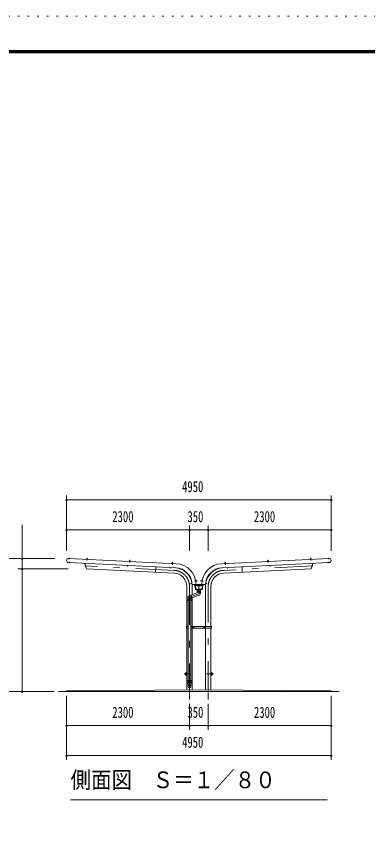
# Model space of a CAD drawing. Units: millimetres, scale not verified, with parts at other scales. Extents: x -34836 to 34836, y -16800 to 16800.
# Drawn here: x -115 to 6457, y 1535 to 16800 of the extents above; entities that cross this region are included whole.
import ezdxf
from ezdxf.enums import TextEntityAlignment as Align

# ---------------------------------------------------------------- set-up
doc = ezdxf.new("R2010")
doc.units = ezdxf.units.MM
doc.header["$LTSCALE"] = 60
doc.linetypes.add('USER3', pattern=[24, 12, -5, 2, -5])
doc.linetypes.add('USER4', pattern=[3, 0.5, -2.5])
for name, color, linetype, lineweight in [('0-2_1-08BOLD', 7, 'Continuous', 18), ('0-3_1-28CENTER', 3, 'USER3', 18), ('0-5_1-58DIM', 3, 'Continuous', 18), ('0-C_F-F1PAPER', 5, 'Continuous', 18), ('0-D_F-E_J_ADD', 5, 'USER4', 18)]:
    doc.layers.add(name, color=color, linetype=linetype, lineweight=lineweight)
doc.styles.add('ＭＳ ゴシック', font='')
doc.styles.get('ＭＳ ゴシック').set_extended_font_data('MS Gothic')

msp = doc.modelspace()

# ---------------------------------------------------------------- linework, layer by layer
at = {"layer": '0-2_1-08BOLD'}
for p, q in [((2871.74, 6487.25), (862.45, 6585.52)), ((866.21, 6662.43), (2875.5, 6564.16)), ((1204.78, 6656.61), (1204.54, 6651.49)), ((1205.49, 6665.9), (1205.06, 6657.1)), ((1211.02, 6651.17), (1211.27, 6656.29)), ((2003.83, 6617.53), (2003.58, 6612.41)), ((2004.53, 6626.82), (2004.1, 6618.02)), ((2010.07, 6612.09), (2010.31, 6617.21)), ((2802.63, 6573.33), (2802.87, 6578.45)), ((2809.36, 6578.13), (2809.11, 6573.02)), ((5733.28, 6662.43), (3724, 6564.16)), ((3727.76, 6487.25), (5737.04, 6585.52)), ((3790.13, 6578.13), (3790.39, 6573.02)), ((3796.87, 6573.33), (3796.62, 6578.45)), ((4589.43, 6612.09), (4589.18, 6617.21)), ((4594.96, 6626.82), (4595.39, 6618.02)), ((4595.66, 6617.53), (4595.91, 6612.41)), ((5394.01, 6665.9), (5388.01, 6665.6)), ((5388.47, 6651.17), (5388.22, 6656.29)), ((5394.71, 6656.61), (5394.96, 6651.49)), ((2492.2, 6505.82), (2487.34, 6406.33)), ((4107.29, 6505.82), (4112.16, 6406.33)), ((3073.94, 5890.33), (3073.94, 6140.33)), ((3168.98, 6191.62), (3150, 6188.61)), ((3175.55, 6140.33), (3175.55, 5987.84)), ((3246.43, 6178.03), (3184.09, 6177.48)), ((3244.13, 6089.47), (3234.78, 6159.47)), ((3249.91, 6246.4), (3244.85, 6245.59)), ((3245.87, 6239.18), (3250.92, 6239.98)), ((3339.41, 6241.68), (3348.11, 6240.31)), ((3348.57, 6239.98), (3353.63, 6239.18)), ((3354.64, 6245.59), (3349.58, 6246.4)), ((3353.07, 6178.03), (3415.4, 6177.48)), ((3364.72, 6159.47), (3355.37, 6089.47)), ((3361.76, 6082.17), (3372.08, 6159.47)), ((3423.95, 6140.33), (3423.95, 5387.33)), ((3430.51, 6191.62), (3449.49, 6188.61)), ((3525.55, 5387.33), (3525.55, 6140.33)), ((3290.34, 6029.63), (3115.34, 5965.93)), ((3152.24, 5920.85), (3309.16, 5977.95)), ((3355.37, 6089.47), (3244.12, 6089.47)), ((3269.75, 6082.17), (3269.75, 6055.17)), ((3272.24, 6045.05), (3272.24, 6055.17)), ((3327.25, 6055.17), (3327.25, 6045.05)), ((3073.94, 5387.33), (3073.94, 5874.33)), ((3095.64, 5890.33), (3095.64, 5874.33)), ((3097.24, 5940.09), (3097.24, 5890.33)), ((3152.24, 5917.64), (3097.24, 5917.64)), ((3097.24, 5874.33), (3097.24, 4382.93)), ((3121.7, 5890.33), (3121.7, 5874.33)), ((3127.8, 5882.33), (3121.7, 5882.33)), ((3127.8, 5874.33), (3127.8, 5890.33)), ((3152.24, 5940.09), (3152.24, 5890.33)), ((3152.25, 5874.33), (3152.25, 4382.93)), ((3153.84, 5890.33), (3153.84, 5874.33)), ((3175.55, 5890.33), (3175.55, 5929.33)), ((3175.55, 5387.33), (3175.55, 5874.33)), ((3072.35, 5374.33), (3066.24, 5374.33)), ((3072.35, 5361.33), (3072.35, 5387.33)), ((3073.94, 4382.93), (3073.94, 5361.33)), ((3175.55, 4382.93), (3175.55, 5361.33)), ((3177.15, 5361.33), (3177.15, 5387.33)), ((3207.15, 5387.33), (3207.15, 5361.33)), ((3392.35, 5387.33), (3392.35, 5361.33)), ((3422.35, 5387.33), (3422.35, 5361.33)), ((3423.95, 5361.33), (3423.95, 4201.69)), ((3525.55, 4200.92), (3525.55, 5361.33)), ((3527.15, 5361.33), (3527.15, 5387.33)), ((3527.15, 5374.33), (3533.25, 5374.33)), ((3073.94, 4366.93), (3073.94, 4200.92)), ((3095.64, 4382.93), (3095.64, 4366.93)), ((3097.24, 4366.93), (3097.24, 4341.46)), ((3121.7, 4382.93), (3121.7, 4366.93)), ((3121.7, 4374.93), (3127.8, 4374.93)), ((3127.8, 4366.93), (3127.8, 4382.93)), ((3152.24, 4366.93), (3152.24, 4341.46)), ((3153.84, 4382.93), (3153.84, 4366.93)), ((3175.55, 4201.69), (3175.55, 4366.93)), ((5924.75, 4174.33), (674.75, 4174.33))]:
    msp.add_line(p, q, dxfattribs=at)
for points in [[(1166.11, 6570.67), (1197.76, 6468.42), (1200.82, 6469.37)], [(2836.92, 6389.24), (1200.85, 6469.25), (1169.51, 6570.51)], [(1201.29, 6651.65), (1201.54, 6656.76), (1202.43, 6657.23), (1213.67, 6656.67), (1214.51, 6656.13), (1214.27, 6651.01)], [(1211.05, 6656.8), (1211.48, 6665.6), (1205.49, 6665.9), (1206.01, 6666.37), (1211, 6666.13), (1211.48, 6665.6)], [(2000.33, 6612.57), (2000.58, 6617.69), (2001.48, 6618.15), (2012.71, 6617.59), (2013.56, 6617.05), (2013.31, 6611.93)], [(2010.1, 6617.72), (2010.52, 6626.53), (2010.05, 6627.05), (2005.05, 6627.29), (2004.53, 6626.82), (2010.52, 6626.53)], [(2812.36, 6572.86), (2812.6, 6577.97), (2811.76, 6578.52), (2800.52, 6579.07), (2799.63, 6578.6), (2799.38, 6573.49)], [(2803.14, 6578.94), (2803.58, 6587.74), (2809.57, 6587.45), (2809.14, 6578.64)], [(2809.57, 6587.45), (2809.1, 6587.97), (2804.1, 6588.21), (2803.58, 6587.74)], [(3762.58, 6389.24), (5398.64, 6469.25), (5429.98, 6570.51)], [(3787.14, 6572.86), (3786.89, 6577.97), (3787.73, 6578.52), (3798.97, 6579.07), (3799.86, 6578.6), (3800.12, 6573.49)], [(3789.93, 6587.45), (3790.4, 6587.97), (3795.39, 6588.21), (3795.92, 6587.74)], [(3796.35, 6578.94), (3795.92, 6587.74), (3789.93, 6587.45), (3790.35, 6578.64)], [(4599.16, 6612.57), (4598.91, 6617.69), (4598.01, 6618.15), (4586.78, 6617.59), (4585.93, 6617.05), (4586.18, 6611.93)], [(4589.4, 6617.72), (4588.97, 6626.53), (4594.96, 6626.82), (4594.44, 6627.29), (4589.45, 6627.05), (4588.97, 6626.53)], [(5398.2, 6651.65), (5397.95, 6656.76), (5397.06, 6657.23), (5385.82, 6656.67), (5384.98, 6656.13), (5385.23, 6651.01)], [(5388.45, 6656.8), (5388.01, 6665.6), (5388.49, 6666.13), (5393.48, 6666.37), (5394.01, 6665.9), (5394.44, 6657.1)], [(5433.38, 6570.67), (5401.73, 6468.42), (5398.68, 6469.37)], [(1964.63, 6531.62), (1963.65, 6511.64), (1966.85, 6511.48), (1967.83, 6531.46)], [(2766.87, 6492.38), (2765.89, 6472.41), (2762.7, 6472.56), (2763.68, 6492.54)], [(3832.62, 6492.38), (3833.6, 6472.41), (3836.79, 6472.56), (3835.82, 6492.54)], [(4634.86, 6531.62), (4635.84, 6511.64), (4632.64, 6511.48), (4631.66, 6531.46)], [(3150, 6188.61), (3149.5, 6191.77), (3168.79, 6194.83)], [(3227.41, 6159.47), (3237.74, 6082.17), (3361.76, 6082.17)], [(3234.97, 6158.06), (3299.75, 6143.08), (3364.53, 6158.06)], [(3244.34, 6248.8), (3249.4, 6249.6), (3250.03, 6248.82), (3251.79, 6237.71), (3251.43, 6236.77), (3246.38, 6235.97)], [(3260.09, 6241.68), (3260.5, 6242.26), (3259.73, 6247.19), (3259.15, 6247.61), (3250.45, 6246.23)], [(3251.38, 6240.31), (3260.09, 6241.68), (3259.15, 6247.61)], [(3349.05, 6246.23), (3340.34, 6247.61), (3339.77, 6247.19), (3338.99, 6242.26), (3339.41, 6241.68), (3340.34, 6247.61)], [(3353.12, 6235.97), (3348.06, 6236.77), (3347.7, 6237.71), (3349.46, 6248.82), (3350.09, 6249.6), (3355.15, 6248.8)], [(3449.49, 6188.61), (3449.99, 6191.77), (3430.7, 6194.83)], [(3269.75, 6055.17), (3329.75, 6055.17), (3329.75, 6082.17)], [(3327.25, 6003.79), (3327.25, 6023.06), (3329.25, 6045.05), (3270.24, 6045.05), (3272.25, 6023.05)], [(3097.24, 5361.33), (3066.24, 5361.33), (3066.24, 5387.33), (3097.24, 5387.33)], [(3152.25, 5361.33), (3533.25, 5361.33), (3533.25, 5387.33), (3152.25, 5387.33)], [(3095.24, 4341.46), (3154.24, 4341.46), (3152.24, 4291.8), (3152.24, 4265.96)], [(3097.24, 4265.96), (3097.24, 4291.8), (3095.24, 4341.46)], [(824.75, 4174.33), (824.75, 4184.33), (3299.75, 4204.33), (5774.74, 4184.33), (5774.74, 4174.33)]]:
    msp.add_lwpolyline(points, dxfattribs=at)
for points in [[(1199.71, 6650.12), (1215.69, 6649.34), (1215.77, 6650.94), (1199.78, 6651.72)], [(1998.75, 6611.05), (1998.83, 6612.64), (2014.81, 6611.86), (2014.74, 6610.26)], [(2813.78, 6571.18), (2813.86, 6572.78), (2797.87, 6573.56), (2797.8, 6571.97)], [(3785.72, 6571.18), (3801.7, 6571.97), (3801.62, 6573.56), (3785.64, 6572.78)], [(4600.74, 6611.05), (4600.66, 6612.64), (4584.68, 6611.86), (4584.76, 6610.26)], [(5399.78, 6650.12), (5383.81, 6649.34), (5383.72, 6650.94), (5399.71, 6651.72)], [(3382.25, 6159.47), (3382.25, 6174.47), (3217.25, 6174.47), (3217.25, 6159.47)], [(3246.61, 6234.49), (3245.03, 6234.23), (3242.53, 6250.04), (3244.11, 6250.29)], [(3354.46, 6234.23), (3352.88, 6234.49), (3355.39, 6250.29), (3356.97, 6250.04)], [(3177.14, 5874.33), (3072.35, 5874.33), (3072.35, 5890.33), (3177.14, 5890.33)], [(3187.02, 5377.22), (3187.02, 5371.45), (3192.02, 5368.56), (3197.02, 5371.45), (3197.02, 5377.22), (3192.02, 5380.11)], [(3402.47, 5371.45), (3407.47, 5368.56), (3412.47, 5371.45), (3412.47, 5377.22), (3407.47, 5380.11), (3402.47, 5377.22)], [(3177.14, 4366.93), (3177.14, 4382.93), (3072.35, 4382.93), (3072.35, 4366.93)]]:
    msp.add_lwpolyline(points, close=True, dxfattribs=at)
for centre, radius in [((3192.02, 5374.33), 6.25), ((3192.02, 5374.33), 4.9), ((3407.47, 5374.33), 6.25), ((3407.47, 5374.33), 4.9)]:
    msp.add_circle(centre, radius, dxfattribs=at)
for centre, radius, start, end in [((864.33, 6623.97), 38.5, 87.19829, 267.19829), ((1200.61, 6648.08), 2, 87.1998, 267.1998), ((1203.04, 6654.32), 2.88, 52.81573, 112.81573), ((1207.53, 6646.21), 10.75, 69.61203, 104.78795), ((1212.77, 6653.84), 2.88, 61.58424, 121.58424), ((1214.59, 6647.39), 2, 267.20061, 87.20061), ((1999.65, 6609), 2, 87.1998, 267.1998), ((2002.09, 6615.24), 2.88, 52.81573, 112.81573), ((2006.57, 6607.13), 10.75, 69.61203, 104.78795), ((2011.82, 6614.76), 2.88, 61.58424, 121.58424), ((2013.64, 6608.31), 2, 267.20061, 87.20061), ((2798.7, 6569.92), 2, 87.1998, 267.1998), ((2801.13, 6576.16), 2.88, 52.81573, 112.81573), ((2805.62, 6568.06), 10.75, 69.61203, 104.78795), ((2810.87, 6575.68), 2.88, 61.58424, 121.58424), ((2812.69, 6569.24), 2, 267.20061, 87.20061), ((2856.44, 6174.63), 390, 359.97697, 87.20001), ((3743.05, 6174.63), 390, 92.79999, 180.02303), ((3786.81, 6569.24), 2, 92.79939, 272.79939), ((3788.63, 6575.68), 2.88, 58.41576, 118.41576), ((3793.88, 6568.06), 10.75, 75.21205, 110.38797), ((3798.36, 6576.16), 2.88, 67.18427, 127.18427), ((3800.79, 6569.92), 2, 272.8002, 92.8002), ((4585.86, 6608.31), 2, 92.79939, 272.79939), ((4587.67, 6614.76), 2.88, 58.41576, 118.41576), ((4592.92, 6607.13), 10.75, 75.21205, 110.38797), ((4597.4, 6615.24), 2.88, 67.18427, 127.18427), ((4599.84, 6609), 2, 272.8002, 92.8002), ((5384.9, 6647.39), 2, 92.79939, 272.79939), ((5386.72, 6653.84), 2.88, 58.41576, 118.41576), ((5391.97, 6646.21), 10.75, 75.21205, 110.38797), ((5396.45, 6654.32), 2.88, 67.18427, 127.18427), ((5398.89, 6648.08), 2, 272.8002, 92.8002), ((5735.16, 6623.97), 38.5, 272.80171, 92.80171), ((2856.44, 6174.63), 313, 3.12109, 87.19995), ((2824.74, 6140.33), 350.8, 13.59305, 80.90588), ((3743.05, 6174.63), 313, 92.80005, 176.87891), ((3774.75, 6140.33), 350.8, 99.09412, 166.40695), ((2824.74, 6140.33), 249.2, 0, 87.19994), ((3774.75, 6140.33), 249.2, 92.80006, 180), ((3183.96, 6192.49), 15, 183.12274, 270.49994), ((2824.74, 6140.33), 350.8, 0, 6.85475), ((2856.44, 6174.63), 375, 359.97604, 0.49962), ((3241.03, 6248.79), 1.67, 8.99695, 188.99695), ((3243.33, 6234.98), 1.56, 188.99661, 8.99661), ((3247.31, 6247.63), 2.88, 334.61195, 34.61195), ((3240.3, 6241.59), 10.75, 351.41122, 26.58714), ((3248.84, 6238.01), 2.88, 343.38046, 43.38046), ((3350.66, 6238.01), 2.88, 136.61954, 196.61954), ((3359.19, 6241.59), 10.75, 153.41286, 188.58878), ((3352.18, 6247.63), 2.88, 145.38805, 205.38805), ((3356.16, 6234.98), 1.56, 171.00339, 351.00339), ((3358.46, 6248.79), 1.67, 351.00305, 171.00305), ((3743.05, 6174.63), 375, 179.50038, 180.02396), ((3415.54, 6192.49), 15, 269.50006, 356.87726), ((3774.75, 6140.33), 350.8, 173.14525, 180), ((3124.75, 5940.09), 27.5, 110.00229, 180), ((3120.95, 5938.71), 44.27, 341.60916, 58.39587), ((3299.75, 6003.79), 27.5, 289.99896, 110.00061), ((3076.74, 4504.33), 33, 94.86974, 265.13026), ((3076.74, 4504.33), 22.5, 97.1521, 262.8479), ((3075.6, 4504.33), 21.35, 94.43256, 265.56744), ((3075.6, 4504.33), 19.05, 94.96883, 265.03117), ((3522.75, 4504.33), 33, 274.86974, 85.13026), ((3522.75, 4504.33), 22.5, 277.1521, 82.8479), ((3523.9, 4504.33), 21.35, 274.43256, 85.56744), ((3523.9, 4504.33), 19.05, 274.96883, 85.03117), ((3124.75, 4290.82), 27.55, 3.55867, 176.44133), ((3124.75, 4264.25), 27.55, 3.55867, 176.44133), ((3124.75, 4267.67), 27.55, 183.56303, 356.43697)]:
    msp.add_arc(centre, radius, start, end, dxfattribs=at)
at = {"layer": '0-3_1-28CENTER'}
for p, q in [((875.41, 6672.29), (874.22, 6648.02)), ((879.88, 6600.09), (878.7, 6575.82)), ((1206.4, 6623.2), (1208.93, 6674.9)), ((2007.98, 6635.82), (2005.45, 6584.12)), ((2807.02, 6596.74), (2804.49, 6545.04)), ((3795, 6545.04), (3792.47, 6596.74)), ((4594.05, 6584.12), (4591.51, 6635.82)), ((5393.09, 6623.2), (5390.56, 6674.9)), ((5719.61, 6600.09), (5720.8, 6575.82)), ((5724.08, 6672.29), (5725.28, 6648.02)), ((2839.4, 6439.97), (1166.4, 6521.8)), ((5433.09, 6521.8), (3760.09, 6439.97)), ((3124.75, 6140.33), (3124.75, 4024.33)), ((3268.66, 6246.08), (3217.54, 6237.98)), ((3381.95, 6237.98), (3330.83, 6246.08)), ((3474.75, 4024.33), (3474.75, 6140.33)), ((3179.52, 5374.33), (3204.52, 5374.33)), ((3192.02, 5361.83), (3192.02, 5386.83)), ((3394.97, 5374.33), (3419.97, 5374.33)), ((3407.47, 5386.83), (3407.47, 5361.83)), ((3156.75, 4504.33), (3026.74, 4504.33)), ((3076.74, 4454.33), (3076.74, 4554.33)), ((3572.75, 4504.33), (3442.75, 4504.33)), ((3522.75, 4454.33), (3522.75, 4554.33))]:
    msp.add_line(p, q, dxfattribs=at)
msp.add_lwpolyline([(3299.75, 6174.47), (3299.75, 6003.8), (3124.75, 5940.09)], dxfattribs=at)
for centre, start, end in [((2824.74, 6140.33), 0, 87.19994), ((3774.75, 6140.33), 92.80006, 180)]:
    msp.add_arc(centre, 300, start, end, dxfattribs=at)
at = {"layer": '0-5_1-58DIM'}
for p, q in [((824.75, 6806.33), (824.75, 7839.33)), ((5774.75, 7839.33), (5774.75, 6806.33)), ((840.75, 7759.33), (808.75, 7759.33)), ((824.75, 7759.33), (5774.75, 7759.33)), ((5790.75, 7759.33), (5758.75, 7759.33)), ((-5.25, 6663.33), (-5.25, 7291.33)), ((840.75, 7199.33), (808.75, 7199.33)), ((824.75, 7199.33), (3124.75, 7199.33)), ((3140.75, 7199.33), (3108.75, 7199.33)), ((3124.75, 7279.33), (3124.75, 6806.33)), ((3124.75, 7199.33), (3474.75, 7199.33)), ((3490.75, 7199.33), (3458.75, 7199.33)), ((3474.75, 6806.33), (3474.75, 7279.33)), ((3474.75, 7199.33), (5774.75, 7199.33)), ((5790.75, 7199.33), (5758.75, 7199.33)), ((606.46, 6663.33), (-645.25, 6663.33)), ((10.75, 6663.33), (-21.25, 6663.33)), ((-5.25, 6466.33), (-5.25, 6663.33)), ((856.46, 6466.33), (-85.25, 6466.33)), ((10.75, 6466.33), (-21.25, 6466.33)), ((-5.25, 4174.33), (-5.25, 6466.33)), ((-645.25, 4174.33), (594.75, 4174.33)), ((10.75, 4174.33), (-21.25, 4174.33)), ((824.75, 4094.33), (824.75, 2899.33)), ((5774.74, 2899.33), (5774.74, 4094.33)), ((3124.75, 3944.33), (3124.75, 3459.33)), ((3474.75, 3459.33), (3474.75, 3944.33)), ((840.75, 3539.33), (808.75, 3539.33)), ((824.75, 3539.33), (3124.75, 3539.33)), ((3140.75, 3539.33), (3108.75, 3539.33)), ((3124.75, 3539.33), (3474.75, 3539.33)), ((3490.75, 3539.33), (3458.75, 3539.33)), ((3474.75, 3539.33), (5774.74, 3539.33)), ((5790.75, 3539.33), (5758.75, 3539.33)), ((840.75, 2979.33), (808.75, 2979.33)), ((824.75, 2979.33), (5774.74, 2979.33)), ((5790.75, 2979.33), (5758.75, 2979.33)), ((899.75, 2149.33), (5699.75, 2149.33))]:
    msp.add_line(p, q, dxfattribs=at)
for centre in [(824.75, 7759.33), (5774.75, 7759.33), (824.75, 7199.33), (3124.75, 7199.33), (3474.75, 7199.33), (5774.75, 7199.33), (-5.25, 6663.33), (-5.25, 6466.33), (-5.25, 4174.33), (824.75, 3539.33), (3124.75, 3539.33), (3474.75, 3539.33), (5774.75, 3539.33), (824.75, 2979.33), (5774.75, 2979.33)]:
    msp.add_arc(centre, 16, 180, 0, dxfattribs=at)
at = {"layer": '0-C_F-F1PAPER'}
for points in [[(34036.13, -16000), (-11883.87, -16000), (-11883.87, 16160), (34036.13, 16160)], [(34032.13, -15996), (-11879.87, -15996), (-11879.87, 16156), (34032.13, 16156)], [(34028.13, -15992), (34028.13, 16152), (-11875.87, 16152), (-11875.87, -15992)], [(34024.13, -15988), (-11871.87, -15988), (-11871.87, 16148), (34024.13, 16148)], [(34020.13, -15984), (34020.13, 16144), (-11867.87, 16144), (-11867.87, -15984)], [(34016.13, -15980), (-11863.87, -15980), (-11863.87, 16140), (34016.13, 16140)], [(34012.13, -15976), (34012.13, 16136), (-11859.87, 16136), (-11859.87, -15976)], [(34008.13, -15972), (-11855.87, -15972), (-11855.87, 16132), (34008.13, 16132)], [(34004.13, -15968), (-11851.87, -15968), (-11851.87, 16128), (34004.13, 16128)], [(34000.13, -15964), (-11847.87, -15964), (-11847.87, 16124), (34000.13, 16124)], [(33996.13, -15960), (33996.13, 16120), (-11843.87, 16120), (-11843.87, -15960)]]:
    msp.add_lwpolyline(points, close=True, dxfattribs=at)
at = {"layer": '0-D_F-E_J_ADD'}
msp.add_lwpolyline([(34836.13, -16800), (-12683.87, -16800), (-12683.87, 16800), (34836.13, 16800)], close=True, dxfattribs=at)

# ---------------------------------------------------------------- texts
at = {"layer": '0-5_1-58DIM', "color": 7, "style": 'ＭＳ ゴシック'}
for s, height, width, p in [('4950', 208.4, 0.7, (2986.22, 7839.33)), ('2300', 208.4, 0.7, (1680.45, 7279.33)), ('350', 208.4, 0.7, (3086.51, 7279.33)), ('2300', 208.4, 0.7, (4330.45, 7279.33)), ('2300', 208.4, 0.7, (1680.45, 3619.33)), ('350', 208.4, 0.7, (3086.51, 3619.33)), ('2300', 208.4, 0.7, (4330.45, 3619.33)), ('4950', 208.4, 0.7, (2986.21, 3059.33)), ('側面図\u3000Ｓ＝１／８０', 312.6, 0.9, (899.75, 2271.97))]:
    msp.add_text(s, height=height, dxfattribs=dict(at, width=width)).set_placement(p, align=Align.BOTTOM_LEFT)

doc.saveas('drawing.dxf')
